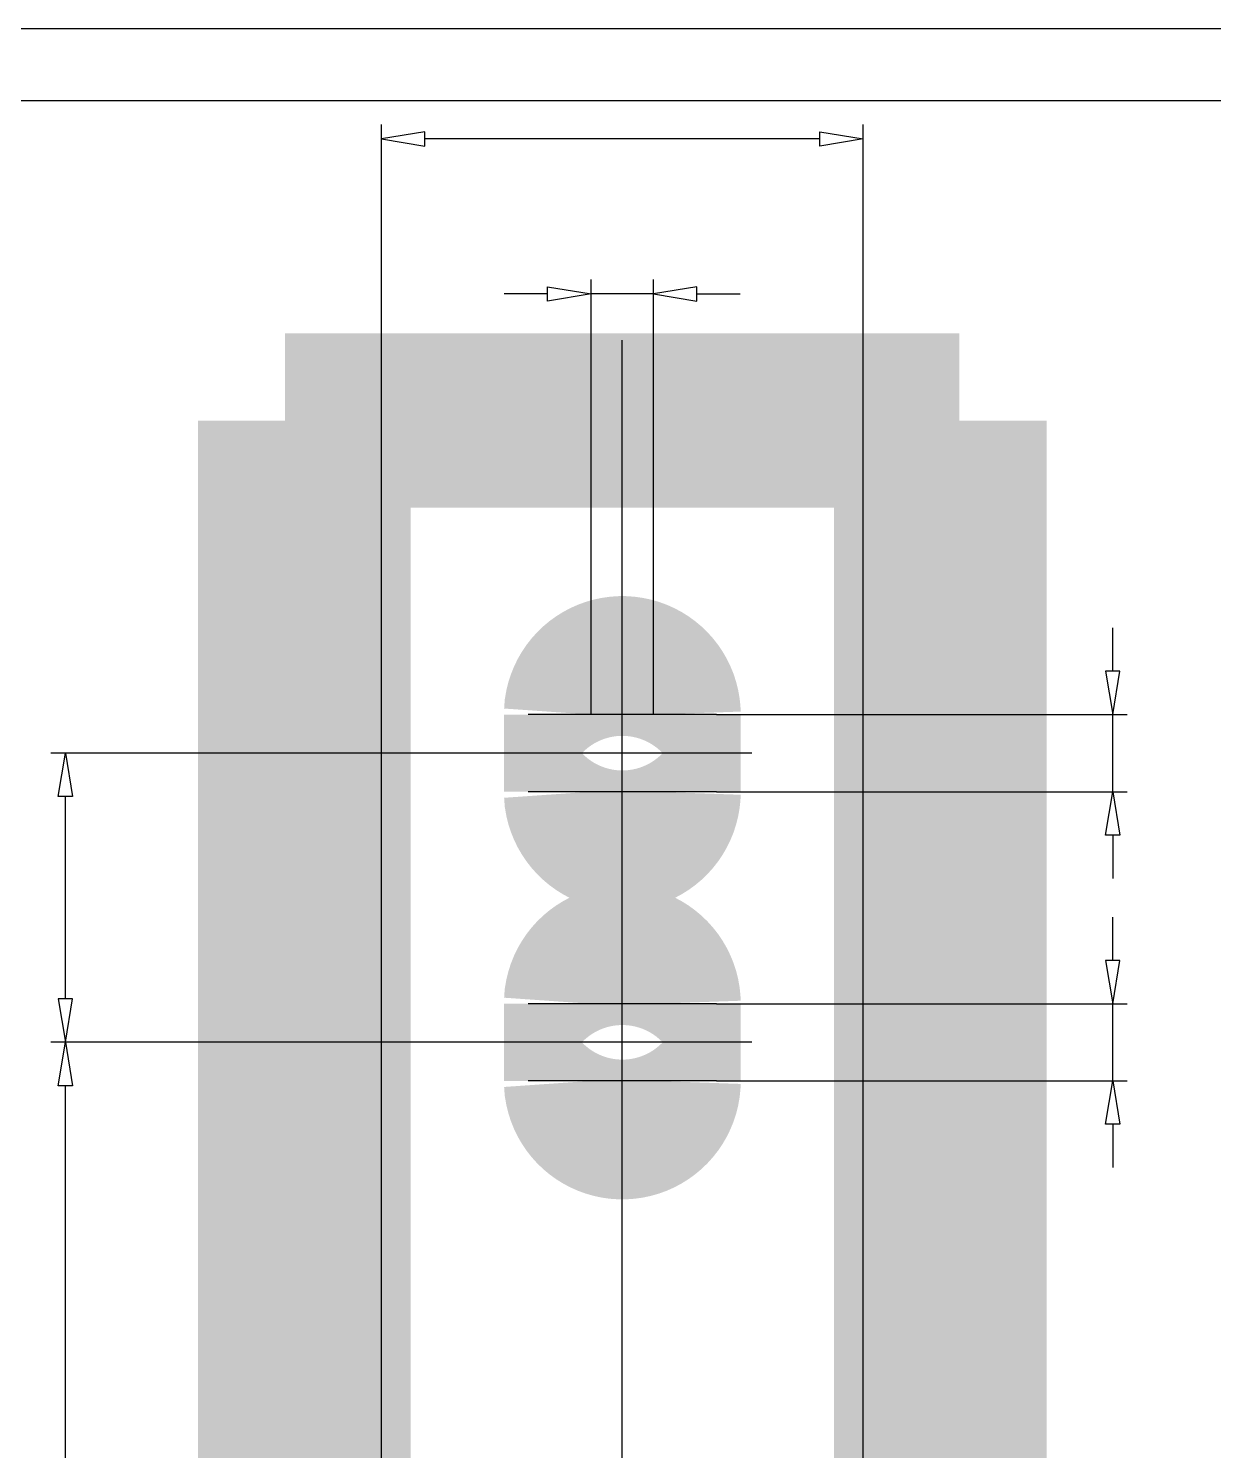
# Model space of a CAD drawing. Extents: x 17.6 to 52.5, y 0.2 to 49.5.
# Drawn here: x 26.26 to 35.89, y 37.92 to 49.46 of the extents above; entities that cross this region are included whole.
import ezdxf

# ---------------------------------------------------------------- set-up
doc = ezdxf.new("R2010")
doc.units = 0
doc.linetypes.add('1', pattern=[50.799999713897705, 31.75, -6.349999904632568, 6.349999904632568, -6.349999904632568])
doc.layers.get('0').update_dxf_attribs({"linetype": 'CONTINUOUS'})

msp = doc.modelspace()

# ---------------------------------------------------------------- linework, layer by layer
at = {"color": 7}
for points in [[(17.64373066011308, 49.46280247694676), (52.511682196937045, 49.46280247694676)], [(51.92467964581192, 48.87579992582175), (18.230733211237975, 48.87579992582175)]]:
    msp.add_lwpolyline(points, dxfattribs=at)
at = {"color": 5}
for points in [[(29.131503791418027, 36.06453961921494), (29.131503791418027, 48.68268764663122)], [(29.4837053220931, 48.50658688129374), (29.4837053220931, 48.62398739151871), (29.131503791418027, 48.5652871364062), (29.131503791418027, 48.5652871364062), (29.4837053220931, 48.50658688129374)], [(32.69265260157181, 48.50658688129374), (32.69265260157181, 48.62398739151871), (33.04485413224688, 48.5652871364062), (33.04485413224688, 48.5652871364062), (32.69265260157181, 48.50658688129374)], [(33.04485413224688, 36.06453961921011), (33.04485413224688, 48.68268764663122)], [(32.69265260157181, 48.5652871364062), (29.4837053220931, 48.5652871364062)], [(30.481609659000014, 47.24841796761183), (30.481609659000014, 47.3658184778368), (30.83381118967509, 47.307118222724284), (30.83381118967509, 47.307118222724284), (30.481609659000014, 47.24841796761183)], [(30.83381118967509, 43.89124030088476), (30.83381118967509, 47.42451873294931)], [(31.342546733984364, 43.89124030088476), (31.342546733984364, 47.42451873294931)], [(31.694748264659438, 47.24841796761183), (31.694748264659438, 47.3658184778368), (31.342546733984364, 47.307118222724284), (31.342546733984364, 47.307118222724284), (31.694748264659438, 47.24841796761183)], [(30.481609659000014, 47.307118222724284), (30.12940812832494, 47.307118222724284)], [(31.342546733984364, 47.307118222724284), (30.83381118967509, 47.307118222724284)], [(31.694748264659438, 47.307118222724284), (32.04694979533451, 47.307118222724284)], [(35.07201900629957, 44.24344183155921), (35.07201900629957, 44.59564336223417)], [(35.13071926141197, 44.24344183155921), (35.013318751186944, 44.24344183155921), (35.07201900629957, 43.89124030088419), (35.07201900629957, 43.89124030088419), (35.13071926141197, 44.24344183155921)], [(31.85285632747059, 43.89124030088419), (35.18941951652437, 43.89124030088419)], [(35.07201900629957, 43.265104246350916), (35.07201900629957, 43.89124030088419)], [(30.03487723080707, 43.578172273617554), (26.4458073136243, 43.578172273617554)], [(26.621908078961724, 43.22597074294259), (26.5045075687367, 43.22597074294259), (26.563207823849325, 43.578172273617554), (26.563207823849325, 43.578172273617554), (26.621908078961724, 43.22597074294259)], [(26.563207823849325, 41.58236359979202), (26.563207823849325, 43.22597074294259)], [(31.85285632747059, 43.265104246350916), (35.18941951652437, 43.265104246350916)], [(35.13071926141197, 42.9129027156759), (35.013318751186944, 42.9129027156759), (35.07201900629957, 43.265104246350916), (35.07201900629957, 43.265104246350916), (35.13071926141197, 42.9129027156759)], [(35.07201900629957, 42.9129027156759), (35.07201900629957, 42.56070118500094)], [(35.07201900629957, 41.89543162705928), (35.07201900629957, 42.24763315773424)], [(35.13071926141197, 41.89543162705928), (35.013318751186944, 41.89543162705928), (35.07201900629957, 41.543230096384264), (35.07201900629957, 41.543230096384264), (35.13071926141197, 41.89543162705928)], [(26.621908078961724, 41.58236359979202), (26.5045075687367, 41.58236359979202), (26.563207823849325, 41.23016206911706), (26.563207823849325, 41.23016206911706), (26.621908078961724, 41.58236359979202)], [(31.85285632747059, 41.543230096384264), (35.18941951652437, 41.543230096384264)], [(35.07201900629957, 40.91709404185099), (35.07201900629957, 41.543230096384264)], [(30.034877230805932, 41.23016206911706), (26.445807313624528, 41.23016206911706)], [(30.034877230805932, 41.23016206911706), (26.4458073136243, 41.23016206911706)], [(26.62190807896218, 40.87796053844204), (26.504507568737154, 40.87796053844204), (26.563207823849552, 41.23016206911706), (26.563207823849552, 41.23016206911706), (26.62190807896218, 40.87796053844204)], [(26.563207823849552, 32.93385934655237), (26.563207823849552, 40.87796053844204)], [(31.85285632747059, 40.91709404185099), (35.18941951652437, 40.91709404185099)], [(35.13071926141197, 40.56489251117597), (35.013318751186944, 40.56489251117597), (35.07201900629957, 40.91709404185099), (35.07201900629957, 40.91709404185099), (35.13071926141197, 40.56489251117597)], [(35.07201900629957, 40.56489251117597), (35.07201900629957, 40.21269098050101)]]:
    msp.add_lwpolyline(points, dxfattribs=at)
at = {"color": 5, "const_width": 7.8267007098e-08}
for points in [[(30.835631685115686, 48.3556319138836), (30.876497630355516, 48.351787968315364), (30.880858080907274, 48.372062077354656), (30.887885322694046, 48.388679173871935), (30.897579268772915, 48.40163913740332), (30.90936333700506, 48.41091528703731), (30.922661017584915, 48.41648104367317), (30.93747221531612, 48.418336275965316), (30.955250432354887, 48.41572021777483), (30.971106743383416, 48.40787220624361), (30.985041040462875, 48.39479210935991), (30.995852102344998, 48.37738754075082), (31.002338799968584, 48.356566209193545), (31.004501014386506, 48.33232799387616), (31.002422845244837, 48.30939775920319), (30.996188486345318, 48.28993781890881), (30.985797817226512, 48.27394807055873), (30.972043665634374, 48.26206918419291), (30.955718946938305, 48.25494189824087), (30.93682354951875, 48.25256612333544), (30.924691066687046, 48.253620513626004), (30.913375485117967, 48.256783789423196), (30.902876706118604, 48.262055863957016), (30.893507061955916, 48.26900964196511), (30.885578954393395, 48.27721809780974), (30.879092293545227, 48.28668114025345), (30.84255078695537, 48.281395715097176), (30.873254301368206, 48.100490026792386), (31.03088009014982, 48.100490026792386), (31.03088009014982, 48.14181244165087), (30.904390259646107, 48.14181244165087), (30.88730872697988, 48.23646960126848), (30.90664855120599, 48.22419030712598), (30.926613074460647, 48.21682277092481), (30.94720220227805, 48.21436691425117), (30.9734370982967, 48.21791720313371), (30.996789104764503, 48.22856816151187), (31.01725810840321, 48.246319711787066), (31.03311434577836, 48.269650300646276), (31.042628153964415, 48.297038443679185), (31.045799403491174, 48.328484048307985), (31.043012503339696, 48.35891525143046), (31.0346519659131, 48.38646356705624), (31.020717659323054, 48.4111288780249), (30.997918220683914, 48.43488655739054), (30.970169778780473, 48.44914123470767), (30.93747221531612, 48.45389277247142), (30.910408407169143, 48.45090299429239), (30.886876285068183, 48.44193383530978), (30.86687575436008, 48.42698515349383), (30.85124768982405, 48.40709803398886), (30.840833026162045, 48.383313663863134), (30.835631685115686, 48.3556319138836)], [(31.08190846621619, 48.27418831715676), (31.083193742886124, 48.23525499503177), (31.08704974916418, 48.20174062155803), (31.093476339604194, 48.17364511588778), (31.102437493720345, 48.15019436051779), (31.113897306561967, 48.13061428157181), (31.127855626869177, 48.11490482267328), (31.144372533193064, 48.10342636089541), (31.1635082287803, 48.09653930621221), (31.185262549944127, 48.09424361524407), (31.201575241625733, 48.09551157161917), (31.21649461475954, 48.099315489774085), (31.23002048996841, 48.10565532864973), (31.242104837896022, 48.11438427544999), (31.252699776241116, 48.12535555232944), (31.261805114043682, 48.13856911257767), (31.269565020705386, 48.15394487895912), (31.276123818936185, 48.171402817867374), (31.281481309899846, 48.19094287094481), (31.285445318799248, 48.21391309467566), (31.287823827799002, 48.241661602270995), (31.288616633671836, 48.27418831715676), (31.28734326634367, 48.312854644164815), (31.28352341333448, 48.34620891470786), (31.2771568712501, 48.37425102522968), (31.268255675782484, 48.397715073212794), (31.25683201622155, 48.41733525470454), (31.242885694951383, 48.433111441743165), (31.22634466096042, 48.44465658425395), (31.20713700768738, 48.45158374149628), (31.185262549944127, 48.45389277247142), (31.156889376731442, 48.449835231586746), (31.13288879762922, 48.437662784360214), (31.113260646426625, 48.417375289573215), (31.09584272380266, 48.38192553020974), (31.0853920468835, 48.33419657926834), (31.08190846621619, 48.27418831715676)], [(31.12190952372589, 48.27418831715676), (31.123939561441603, 48.325561019268605), (31.130029865073766, 48.36404055138445), (31.140180277020818, 48.389626807502566), (31.153309705397305, 48.405576474543636), (31.1683371850404, 48.415146340510034), (31.185262549944127, 48.418336275965316), (31.202187870404487, 48.41513294828678), (31.21721535453389, 48.40552312822126), (31.230344822866982, 48.38950668420358), (31.240495185660848, 48.36388034344708), (31.24658550004824, 48.325440925955604), (31.24861557616191, 48.27418831715676), (31.246585435458428, 48.22269543728942), (31.24049524810289, 48.18417592555579), (31.230344822866982, 48.15862970351185), (31.217167242182086, 48.14274671718323), (31.201995730848466, 48.13321695379909), (31.184830106079062, 48.13004035834814), (31.16815694159982, 48.1328432205504), (31.153886350533185, 48.14125186901339), (31.142018163446892, 48.155266251139665), (31.13084664952885, 48.182787816396626), (31.124143822707083, 48.22242852817254), (31.12190952372589, 48.27418831715676)], [(30.583300689905855, 48.3477037761491), (30.583300689905855, 48.30734234768272), (30.792603520551438, 48.30734234768272), (30.792603520551438, 48.3477037761491), (30.583300689905855, 48.3477037761491)], [(31.334455683358556, 48.3477037761491), (31.334455683358556, 48.30734234768272), (31.54375851400414, 48.30734234768272), (31.54375851400414, 48.3477037761491), (31.334455683358556, 48.3477037761491)], [(30.792603520551438, 48.24079404003277), (30.583300689905855, 48.24079404003277), (30.583300689905855, 48.20043261156633), (30.792603520551438, 48.20043261156633), (30.792603520551438, 48.24079404003277)], [(31.54375851400414, 48.24079404003277), (31.334455683358556, 48.24079404003277), (31.334455683358556, 48.20043261156633), (31.54375851400414, 48.20043261156633), (31.54375851400414, 48.24079404003277)], [(30.976067844716454, 47.61847304221743), (30.937364118801497, 47.621836494589616), (30.933424039201554, 47.606407304991706), (30.928523048374927, 47.59407466701799), (30.922661027392678, 47.58483851849542), (30.91132135416433, 47.57456128680923), (30.89834807559305, 47.568394975239585), (30.883741079545416, 47.56633953044832), (30.871848842584996, 47.567620830815656), (30.860965705735225, 47.571464793507744), (30.851091567740013, 47.57787136715302), (30.83970385142834, 47.58932310564677), (30.830045969149296, 47.60381800309415), (30.822117828787214, 47.62135600139362), (30.816183712484417, 47.64311164567175), (30.812507968164482, 47.67025953609436), (30.811090510230315, 47.702799598120464), (30.821156817501787, 47.688304693889734), (30.832616609049865, 47.676532639204254), (30.845469797495525, 47.66748334821233), (30.85923589922595, 47.661076748956475), (30.873434505567275, 47.65723282945339), (30.888065518194935, 47.65595151150768), (30.91272679887902, 47.65948845292479), (30.934817510823905, 47.67009937068718), (30.954337540501683, 47.68778418574453), (30.969533099892942, 47.71107473308621), (30.97865050101518, 47.73850291769611), (30.981689614960942, 47.770068645564436), (30.98026010833496, 47.79165076547997), (30.975971750730196, 47.812191888332734), (30.968824409978197, 47.831691897955125), (30.959178471219047, 47.849189820457184), (30.947394417880332, 47.8637247837317), (30.933472124016816, 47.87529665549471), (30.917808011316765, 47.88370524482417), (30.90079859060552, 47.888750470681146), (30.882443747950447, 47.89043219116962), (30.85200447472357, 47.88601428037185), (30.825553356830596, 47.87276072336289), (30.80309029872842, 47.85067137919822), (30.786032767250617, 47.81843825507707), (30.77579828827652, 47.77475345529547), (30.772386784315586, 47.71961685998144), (30.776158634535932, 47.65773998771027), (30.787474274161468, 47.608249214365514), (30.80633362771573, 47.5711444624086), (30.828364215505644, 47.5487214320832), (30.85495954338694, 47.53526763809805), (30.886119520802595, 47.530783033942214), (30.909555544047862, 47.533372346665544), (30.929988554158854, 47.54114033402237), (30.947418438662226, 47.55408695394959), (30.96122056850436, 47.571598247460884), (30.97077041280636, 47.59306029467177), (30.976067844716454, 47.61847304221743)], [(30.817144724340096, 47.77030889216246), (30.81809367315327, 47.784990596049965), (30.820940624030982, 47.799245265580055), (30.825685490673095, 47.813072786608984), (30.83213608557344, 47.82560561447821), (30.84010029024239, 47.83597630111291), (30.84957801421274, 47.844184721051874), (30.859980663377883, 47.850124111982325), (30.87071971882733, 47.853687813952945), (30.881795082153076, 47.85487569466346), (30.897459128744003, 47.85241980087886), (30.911585664676977, 47.84505228258416), (30.924174580919953, 47.83277300764615), (30.934024656413385, 47.81627603714986), (30.939934762204302, 47.796255527815106), (30.941904779383776, 47.7727113581426), (30.939958745965896, 47.75008810489743), (30.93412079387167, 47.730908452703034), (30.924390802852486, 47.71517229791817), (30.911705748579152, 47.70349361664307), (30.89700269454238, 47.69648645445818), (30.880281528625574, 47.69415072059195), (30.863584360257164, 47.69648642569763), (30.848665079872262, 47.70349364787478), (30.83552358860129, 47.71517229791817), (30.82531308197281, 47.73064148157596), (30.819186823385735, 47.7490203793746), (30.817144724340096, 47.77030889216246)], [(31.042231756056935, 47.88442602621922), (31.042231756056935, 47.83517547362629), (31.086557252216153, 47.83517547362629), (31.086557252216153, 47.88442602621922), (31.042231756056935, 47.88442602621922)], [(31.14342362045977, 47.792171332581745), (31.184289565699373, 47.78832738701351), (31.188649984659378, 47.8086014960528), (31.19567726211426, 47.82521859257014), (31.205371204116773, 47.83817855610147), (31.217155240757165, 47.847454705735515), (31.230452957005355, 47.853020462371376), (31.245264150660205, 47.85487569466346), (31.263042336106764, 47.852259636473036), (31.278898682803856, 47.844411624941756), (31.292832975806732, 47.83133152805806), (31.303644006096874, 47.81392695944902), (31.310130739388796, 47.79310562789169), (31.312292949730363, 47.768867412574366), (31.31021474899694, 47.745937177901396), (31.30398042576553, 47.726477237607014), (31.29358975257037, 47.71048748925688), (31.279835569386478, 47.69860860289111), (31.263510886358517, 47.691481316939075), (31.244615484862607, 47.689105542033644), (31.23248297043915, 47.69015993232421), (31.22116742453818, 47.69332320812134), (31.210668641462462, 47.69859528265522), (31.20129896570802, 47.70554906066326), (31.193370893813608, 47.71375751650788), (31.186884228889312, 47.72322055895165), (31.15034272229923, 47.71793513379532), (31.181046236712064, 47.53702944549059), (31.33867202549368, 47.53702944549059), (31.33867202549368, 47.57835186034907), (31.212182194989964, 47.57835186034907), (31.19510066232374, 47.673009019966685), (31.214440454958094, 47.66072972582418), (31.23440501388086, 47.65336218962301), (31.254994137621907, 47.650906332949376), (31.281229002048576, 47.65445662183191), (31.304581044184715, 47.665107580210076), (31.32505004374707, 47.68285913048527), (31.340906249530462, 47.70618971934442), (31.350420093384628, 47.73357786237739), (31.35359133883526, 47.76502346700613), (31.350804407091573, 47.795454670128606), (31.34244390533331, 47.82300298575444), (31.32850959466691, 47.84766829672304), (31.30571012443602, 47.871425976088744), (31.277961718200913, 47.88568065340587), (31.245264150660205, 47.89043219116962), (31.218200310921247, 47.887442412990595), (31.194668224488396, 47.878473254007986), (31.174667689703938, 47.86352457219198), (31.159039593575926, 47.843637452687005), (31.148624965582258, 47.81985308256134), (31.14342362045977, 47.792171332581745)], [(30.521785564565562, 47.784243194847306), (30.521785564565562, 47.743881766380866), (30.731088395210918, 47.743881766380866), (30.731088395210918, 47.784243194847306), (30.521785564565562, 47.784243194847306)], [(31.395970837602135, 47.784243194847306), (31.395970837602135, 47.743881766380866), (31.60527366824749, 47.743881766380866), (31.60527366824749, 47.784243194847306), (31.395970837602135, 47.784243194847306)], [(30.731088395210918, 47.677333458730914), (30.521785564565562, 47.677333458730914), (30.521785564565562, 47.63697203026453), (30.731088395210918, 47.63697203026453), (30.731088395210918, 47.677333458730914)], [(31.60527366824749, 47.677333458730914), (31.395970837602135, 47.677333458730914), (31.395970837602135, 47.63697203026453), (31.60527366824749, 47.63697203026453), (31.60527366824749, 47.677333458730914)], [(35.289602366556664, 43.70131065718709), (35.329963795023104, 43.70131065718709), (35.329963795023104, 43.91061348783256), (35.289602366556664, 43.91061348783256), (35.289602366556664, 43.70131065718709)], [(35.396512102673114, 43.91061348783256), (35.396512102673114, 43.70131065718709), (35.436873531139554, 43.70131065718709), (35.436873531139554, 43.91061348783256), (35.396512102673114, 43.91061348783256)], [(35.38041558060604, 43.50865691534301), (35.38791663892903, 43.493905748316706), (35.39728622812095, 43.4819414968232), (35.40852443257381, 43.47276407455058), (35.42149777198688, 43.466277393163125), (35.43607270742041, 43.46238542455785), (35.452249313412494, 43.46108809019637), (35.47651423880552, 43.46385090348423), (35.49805633070446, 43.4721394371569), (35.5168756482783, 43.48595361243218), (35.531423928063305, 43.50435647631065), (35.54015287303855, 43.52641114363303), (35.54306252746187, 43.55211752377255), (35.54008615075759, 43.57799205059041), (35.53115697141243, 43.60026294651101), (35.51627503178315, 43.61893010091035), (35.497122053564, 43.632984489891214), (35.475379718241356, 43.64141718716661), (35.451048080422424, 43.64422806701117), (35.43541872461037, 43.64294270938228), (35.42120411039696, 43.63908679450947), (35.40840430927483, 43.632660193623224), (35.39723286612548, 43.623614872237454), (35.38790326246385, 43.61190289185828), (35.38041558060604, 43.59752412959432), (35.37192689331482, 43.61543447820287), (35.36055519081128, 43.63024572101784), (35.346300563688146, 43.64195773672009), (35.329590107054855, 43.650426390669395), (35.31085083809489, 43.655507649776894), (35.29008285975283, 43.65720138296024), (35.261573630986504, 43.65400606373254), (35.23626761536275, 43.644420268418116), (35.21416493478023, 43.628443865939744), (35.19708077282144, 43.60725407992277), (35.18683020483513, 43.58202822694943), (35.18341337023435, 43.55276618956998), (35.18684360052953, 43.52350412498845), (35.19713411591283, 43.49827826442532), (35.21428505807921, 43.47708851320027), (35.23656129612391, 43.46111209140264), (35.26222759853704, 43.45152627824825), (35.2912840927429, 43.44833099617978), (35.312946360491196, 43.45007276249879), (35.332126011700666, 43.455298150637134), (35.34882315296727, 43.46400708628494), (35.36263736040064, 43.475935306512156), (35.37316813873599, 43.490818610206645), (35.38041558060604, 43.50865691534301)], [(35.2910438461447, 43.488332053689476), (35.27884469144669, 43.489208928818016), (35.266912404746336, 43.49183965741088), (35.255247103040574, 43.49622415422516), (35.24458286024105, 43.502338404262275), (35.235653652830706, 43.510158460557136), (35.22845960736208, 43.51968423389985), (35.22318756817231, 43.530327130046146), (35.2200242771346, 43.54149862896196), (35.21896986674051, 43.55319863343493), (35.22118551391645, 43.57071257899855), (35.2278322923562, 43.58606437238939), (35.23891033437576, 43.5992539050543), (35.25340525007937, 43.60934422709386), (35.270302553134115, 43.61539848090047), (35.289602366556664, 43.617416547383016), (35.309222538412314, 43.615338378259764), (35.32644017536177, 43.60910401933933), (35.3412553851299, 43.59871335022302), (35.352600392076056, 43.58519944525182), (35.359407347054, 43.56959546637046), (35.36167634596109, 43.551901301840076), (35.35943407163336, 43.53463955426264), (35.35270713543741, 43.519468014626284), (35.34149563172787, 43.50638658505193), (35.32692070076814, 43.496356263684675), (35.3101034043425, 43.490338115712575), (35.2910438461447, 43.488332053689476)], [(35.45369079300053, 43.50087292577359), (35.43804808994969, 43.50248255196664), (35.424434092529964, 43.50731153826996), (35.412848871338156, 43.515359795250106), (35.40403985269381, 43.52597866715388), (35.39875440090486, 43.53851957132332), (35.39699259586905, 43.55298241150251), (35.39874108163258, 43.5670728432392), (35.40398643865933, 43.57936149222337), (35.412728748038944, 43.58984825099117), (35.42400701390875, 43.59783641623147), (35.436860182278, 43.60262937435857), (35.45128832702039, 43.604227009501415), (35.466303758705635, 43.60258128539073), (35.479637424160046, 43.59764425690099), (35.49128938558965, 43.589415807126215), (35.50029864896851, 43.57873681268666), (35.50570417976542, 43.56644823621218), (35.50750603095571, 43.55254996763756), (35.50574423737089, 43.53854356123787), (35.500458794968836, 43.526218944095774), (35.49164975548683, 43.51557601718264), (35.480384875878826, 43.50740760604981), (35.46773186873929, 43.502506605762505), (35.45369079300053, 43.50087292577359)], [(35.289602366556664, 43.19643244483484), (35.329963795023104, 43.19643244483484), (35.329963795023104, 43.405735275480254), (35.289602366556664, 43.405735275480254), (35.289602366556664, 43.19643244483484)], [(35.396512102673114, 43.405735275480254), (35.396512102673114, 43.19643244483484), (35.436873531139554, 43.19643244483484), (35.436873531139554, 43.405735275480254), (35.396512102673114, 43.405735275480254)], [(26.85430664309888, 42.403950918888256), (26.893239965223756, 42.4052362171621), (26.926754338697492, 42.409092199048644), (26.9548498443678, 42.4155187922762), (26.97830059973785, 42.42447996799615), (26.99788067868394, 42.43593975644643), (27.01359013758247, 42.449898079541356), (27.02506859936034, 42.46641500746904), (27.031955654043486, 42.48555067866488), (27.034251345011626, 42.50730500261608), (27.032983388636467, 42.523617715901594), (27.029179470481495, 42.538537064644174), (27.022839631605848, 42.55206294264042), (27.014110684805473, 42.564147312172054), (27.003139407926255, 42.57474222612558), (26.989925847678023, 42.58384756671575), (26.974550081296456, 42.591607494981304), (26.957092142388092, 42.59816626882059), (26.937552089310884, 42.603523762571854), (26.914581865579976, 42.607487793075165), (26.886833357984642, 42.60986627768358), (26.85430664309888, 42.6106590863439), (26.81564031609082, 42.60938574061976), (26.782286045547835, 42.605565863219056), (26.754243935025897, 42.59919932392222), (26.730779887042672, 42.5902981500584), (26.711159705551154, 42.57887446610607), (26.69538351851247, 42.564928147623334), (26.68383837600163, 42.548387135236396), (26.676911218759415, 42.529179457571956), (26.67460218778433, 42.50730500261608), (26.67865972866889, 42.478931851007474), (26.690832175895366, 42.45493124751374), (26.711119670682365, 42.43530309909863), (26.746569430045838, 42.41788519807875), (26.794298380987357, 42.40743449676796), (26.85430664309888, 42.403950918888256)], [(26.85430664309888, 42.44395197639801), (26.80293394098703, 42.44598203571746), (26.764454408871188, 42.45207231495834), (26.738868152752957, 42.462222729692996), (26.722918485711944, 42.475352179673166), (26.713348619745602, 42.49037963492509), (26.710158684290263, 42.50730500261608), (26.71336201196891, 42.524230344680404), (26.722971832034318, 42.53925780441841), (26.73898827605217, 42.55238727553922), (26.764614616808558, 42.562537659936766), (26.803054034299976, 42.56862794993282), (26.85430664309888, 42.570658028834146), (26.905799522966163, 42.56862790973429), (26.9443190346999, 42.56253769798752), (26.969865256743788, 42.55238727553922), (26.98574824307252, 42.53920971645806), (26.9952780064566, 42.5240381807331), (26.998454601907497, 42.50687255875113), (26.99565173970518, 42.49019941587585), (26.987243091242135, 42.475928800417705), (26.97322870911603, 42.46406061611913), (26.945707143858954, 42.45288912380488), (26.90606643208298, 42.44618627259149), (26.85430664309888, 42.44395197639801)], [(26.773583786166228, 42.157890359720454), (26.77934970451838, 42.19681030756777), (26.757126928474463, 42.202323963467336), (26.73946876347759, 42.20992777259755), (26.72637532965632, 42.21962172144492), (26.717366120718452, 42.23114154003753), (26.711960528455847, 42.244222974268496), (26.710158684290263, 42.25886600219093), (26.71250780180435, 42.27622380936339), (26.719554991274663, 42.29168368901816), (26.731300384915585, 42.30524560670898), (26.746516040289862, 42.315756382122856), (26.763973918921693, 42.3220628702104), (26.783674143282724, 42.32416502580139), (26.80237336962182, 42.322219014098266), (26.818750143663237, 42.31638103748725), (26.832804572576606, 42.3066510492701), (26.843548963017838, 42.29391796739117), (26.849995548086554, 42.279070740870395), (26.85214442371671, 42.26210933117818), (26.851610569779723, 42.25415716021064), (26.850008894704615, 42.24500377419116), (26.84733949175643, 42.2346491457526), (26.88529845424273, 42.23897358440229), (26.88503153816714, 42.24140006797842), (26.884871345996316, 42.243490221393586), (26.884817961046792, 42.24524402044432), (26.88641962972588, 42.26126846025335), (26.891224534294224, 42.276187783675596), (26.89923275692763, 42.29000196046877), (26.91057775842546, 42.3010532919991), (26.925392940371466, 42.30768411155549), (26.943678377560218, 42.30989437825741), (26.95862707397373, 42.30828471301834), (26.971760534029045, 42.303455770799246), (26.983078819634557, 42.2954075087809), (26.991754407143162, 42.28481262249136), (26.996959732473442, 42.272343836389666), (26.998694848505465, 42.25800111446097), (26.996933054920646, 42.24370643405729), (26.99164761251882, 42.23109349624866), (26.982838573036588, 42.220162276276085), (26.970505930722993, 42.211273147328995), (26.954649635339365, 42.204786494587154), (26.93526974662973, 42.20070230235251), (26.942957637766085, 42.16178235450519), (26.969771846437197, 42.16855730804457), (26.992234883737865, 42.17936840606791), (27.01034680850921, 42.19421564437795), (27.02362711998694, 42.21245035727492), (27.03159528418928, 42.233423890396296), (27.034251345011626, 42.25713622673106), (27.032876612365953, 42.273977503923106), (27.02875236538671, 42.28990586428074), (27.021878645213974, 42.30492127381018), (27.012629164219106, 42.31833903301191), (27.00137759951076, 42.32947447801308), (26.988123998192805, 42.338327562379106), (26.9735757480571, 42.344754143047055), (26.958440192953503, 42.34861011877433), (26.942717391168117, 42.34989543576705), (26.927955592439275, 42.34867016167004), (26.91410134822536, 42.34499440705156), (26.901154729711607, 42.338868117210325), (26.889516140271553, 42.330339347830886), (26.879585920205727, 42.31945619361886), (26.871364151557827, 42.30621860540515), (26.864837478110076, 42.32356439616808), (26.854867214242176, 42.338123355611515), (26.841453450105064, 42.34989543576705), (26.825049974873536, 42.35854429634094), (26.806110500794148, 42.3637336419435), (26.784635129674825, 42.365463414906), (26.755445201938528, 42.362099944715965), (26.729378405666694, 42.35200960706243), (26.70643486202107, 42.33519234435812), (26.68861661316828, 42.31323379106908), (26.67792559313193, 42.28771961753779), (26.674361941186135, 42.258649780258395), (26.677431801588682, 42.232402832170465), (26.68664120716653, 42.20930312951941), (26.70199029995797, 42.18935065089698), (26.72222444226918, 42.17360248463632), (26.74608889465867, 42.16311572263777), (26.773583786166228, 42.157890359720454)], [(35.289602366556664, 41.353300452687165), (35.329963795023104, 41.353300452687165), (35.329963795023104, 41.56260328333258), (35.289602366556664, 41.56260328333258), (35.289602366556664, 41.353300452687165)], [(35.396512102673114, 41.56260328333258), (35.396512102673114, 41.353300452687165), (35.436873531139554, 41.353300452687165), (35.436873531139554, 41.56260328333258), (35.396512102673114, 41.56260328333258)], [(35.38041558060604, 41.16064671084308), (35.38791663892903, 41.14589554381678), (35.39728622812095, 41.13393129232327), (35.40852443257381, 41.124753870050654), (35.42149777198688, 41.1182671886632), (35.43607270742041, 41.11437522005792), (35.452249313412494, 41.11307788569644), (35.47651423880552, 41.1158406989843), (35.49805633070446, 41.12412923265697), (35.5168756482783, 41.137943407932255), (35.531423928063305, 41.15634627181072), (35.54015287303855, 41.1784009391331), (35.54306252746187, 41.20410731927262), (35.54008615075759, 41.22998184609048), (35.53115697141243, 41.25225274201108), (35.51627503178315, 41.27091989641042), (35.497122053564, 41.284974285391286), (35.475379718241356, 41.29340698266668), (35.451048080422424, 41.29621786251124), (35.43541872461037, 41.294932504882354), (35.42120411039696, 41.29107659000954), (35.40840430927483, 41.284649989123295), (35.39723286612548, 41.275604667737525), (35.38790326246385, 41.26389268735835), (35.38041558060604, 41.24951392509439), (35.37192689331482, 41.26742427370294), (35.36055519081128, 41.282235516517915), (35.346300563688146, 41.29394753222016), (35.329590107054855, 41.30241618616947), (35.31085083809489, 41.307497445276965), (35.29008285975283, 41.30919117846031), (35.261573630986504, 41.30599585923261), (35.23626761536275, 41.29641006391819), (35.21416493478023, 41.280433661439815), (35.19708077282144, 41.25924387542284), (35.18683020483513, 41.234018022449504), (35.18341337023435, 41.20475598507005), (35.18684360052953, 41.17549392048852), (35.19713411591283, 41.150268059925395), (35.21428505807921, 41.12907830870034), (35.23656129612391, 41.11310188690271), (35.26222759853704, 41.103516073748324), (35.2912840927429, 41.10032079167985), (35.312946360491196, 41.10206255799886), (35.332126011700666, 41.107287946137205), (35.34882315296727, 41.11599688178501), (35.36263736040064, 41.12792510201223), (35.37316813873599, 41.14280840570672), (35.38041558060604, 41.16064671084308)], [(35.2910438461447, 41.14032184918955), (35.27884469144669, 41.14119872431809), (35.266912404746336, 41.14382945291095), (35.255247103040574, 41.14821394972523), (35.24458286024105, 41.15432819976235), (35.235653652830706, 41.16214825605721), (35.22845960736208, 41.17167402939987), (35.22318756817231, 41.18231692554622), (35.2200242771346, 41.19348842446203), (35.21896986674051, 41.205188428935), (35.22118551391645, 41.222702374498624), (35.2278322923562, 41.23805416788946), (35.23891033437576, 41.25124370055431), (35.25340525007937, 41.26133402259393), (35.270302553134115, 41.26738827640054), (35.289602366556664, 41.26940634288309), (35.309222538412314, 41.267328173759836), (35.32644017536177, 41.2610938148394), (35.3412553851299, 41.250703145723094), (35.352600392076056, 41.23718924075189), (35.359407347054, 41.22158526187053), (35.36167634596109, 41.20389109734015), (35.35943407163336, 41.18662934976271), (35.35270713543741, 41.171457810126356), (35.34149563172787, 41.158376380552), (35.32692070076814, 41.148346059184746), (35.3101034043425, 41.14232791121265), (35.2910438461447, 41.14032184918955)], [(35.45369079300053, 41.152862721273664), (35.43804808994969, 41.15447234746671), (35.424434092529964, 41.15930133377003), (35.412848871338156, 41.16734959075018), (35.40403985269381, 41.17796846265395), (35.39875440090486, 41.19050936682339), (35.39699259586905, 41.204972207002584), (35.39874108163258, 41.219062638739274), (35.40398643865933, 41.23135128772344), (35.412728748038944, 41.24183804649124), (35.42400701390875, 41.249826211731545), (35.436860182278, 41.25461916985864), (35.45128832702039, 41.256216805001486), (35.466303758705635, 41.2545710808908), (35.479637424160046, 41.24963405240106), (35.49128938558965, 41.24140560262623), (35.50029864896851, 41.23072660818673), (35.50570417976542, 41.21843803171225), (35.50750603095571, 41.20453976313763), (35.50574423737089, 41.190533356737944), (35.500458794968836, 41.178208739595846), (35.49164975548683, 41.16756581268271), (35.480384875878826, 41.15939740154988), (35.46773186873929, 41.15449640126252), (35.45369079300053, 41.152862721273664)], [(35.289602366556664, 40.84842224033491), (35.329963795023104, 40.84842224033491), (35.329963795023104, 41.057725070980325), (35.289602366556664, 41.057725070980325), (35.289602366556664, 40.84842224033491)], [(35.396512102673114, 41.057725070980325), (35.396512102673114, 40.84842224033491), (35.436873531139554, 40.84842224033491), (35.436873531139554, 41.057725070980325), (35.396512102673114, 41.057725070980325)]]:
    msp.add_lwpolyline(points, dxfattribs=at)
at = {"color": 7, "const_width": 1.415000081062317}
for points in [[(33.827524200413336, 46.27838400879318), (28.348833723244752, 46.278384008792614)], [(28.348833723243615, 17.319591486626678), (28.348833723244752, 46.27838400879307)], [(28.661901750510197, 17.319591486626678), (28.661901750513607, 46.27838400879307)], [(33.514456173145845, 17.319591486626678), (33.514456173145845, 46.27838400879307)], [(33.82752420041129, 17.319591486626678), (33.82752420041356, 46.27838400879307)], [(28.661901750514744, 44.71304387245863), (28.34883372324589, 44.71304387245863)], [(33.82752420041356, 44.71304387245863), (33.514456173145845, 44.71304387245863)], [(31.342546733984364, 43.89124030088419), (31.34192709977856, 43.908984100221346), (31.340071238791097, 43.92664145334663), (31.33698818261155, 43.94412633507119), (31.332692952788193, 43.961353559920326), (31.32720648618715, 43.978239203156306), (31.3205554857102, 43.994700991478624), (31.312772382973435, 44.01065873687645), (31.30389505840344, 44.026034681843896), (31.293966803915737, 44.040753923902514), (31.28303598703019, 44.054744760816675), (31.271155826946824, 44.067938998488785), (31.25838422660331, 44.08027239880653), (31.244783399468133, 44.091684838255844), (31.23041961762715, 44.10212074643783), (31.215362847907272, 44.11152925535134), (31.19968645331187, 44.119864535278566), (31.183466810483424, 44.12708600004839), (31.166782927168697, 44.13315841899828), (31.14971609700183, 44.13805227152011), (31.13234946098737, 44.141743653758624), (31.11476763429482, 44.144214614496946), (31.0970562689065, 44.1454531178361), (31.07930165475409, 44.1454531178361), (31.061590289365768, 44.144214614496946), (31.04400846267322, 44.141743653758624), (31.02664182665876, 44.13805227152011), (31.009574996491892, 44.13315841899828), (30.992891113177166, 44.12708600004839), (30.97667147034872, 44.119864535278566), (30.960995075753317, 44.11152925535134), (30.94593830603344, 44.10212074643783), (30.931574524192456, 44.091684838255844), (30.917973697057278, 44.08027239880653), (30.905202096713765, 44.067938998488785), (30.8933219366304, 44.054744760816675), (30.882391119744852, 44.040753923902514), (30.872462865257148, 44.026034681843896), (30.863585540687154, 44.01065873687645), (30.855802437950388, 43.994700991478624), (30.849151437473438, 43.978239203156306), (30.843664970872396, 43.961353559920326), (30.83936974104904, 43.94412633507119), (30.836286684869492, 43.92664145334663), (30.833811189676226, 43.89124030088419)], [(30.833811189676226, 43.265104246350916), (30.83381118967509, 43.89124030088419)], [(31.342546733984364, 43.89124030088419), (31.342546733984364, 43.265104246350916)], [(31.342546733984364, 43.265104246350916), (31.34192709977856, 43.24736044701376), (31.340071238791097, 43.229703093888475), (31.33698818261155, 43.21221821216392), (31.332692952788193, 43.19499098731478), (31.32720648618715, 43.1781053440788), (31.3205554857102, 43.161643555756484), (31.312772382973435, 43.14568581035866), (31.30389505840344, 43.13030986539121), (31.293966803915737, 43.115590623332594), (31.28303598703019, 43.10159978641843), (31.271155826946824, 43.08840554874632), (31.25838422660331, 43.07607214842858), (31.244783399468133, 43.06465970897926), (31.23041961762715, 43.054223800797274), (31.215362847907272, 43.04481529188382), (31.19968645331187, 43.03648001195654), (31.183466810483424, 43.029258547186714), (31.166782927168697, 43.02318612823683), (31.14971609700183, 43.018292275715), (31.13234946098737, 43.014600893476484), (31.11476763429482, 43.01212993273816), (31.0970562689065, 43.01089142939901), (31.07930165475409, 43.01089142939901), (31.061590289365768, 43.01212993273816), (31.04400846267322, 43.014600893476484), (31.02664182665876, 43.018292275715), (31.009574996491892, 43.02318612823683), (30.992891113177166, 43.029258547186714), (30.97667147034872, 43.03648001195654), (30.960995075753317, 43.04481529188382), (30.94593830603344, 43.054223800797274), (30.931574524192456, 43.06465970897926), (30.917973697057278, 43.07607214842858), (30.905202096713765, 43.08840554874632), (30.8933219366304, 43.10159978641843), (30.882391119744852, 43.115590623332594), (30.872462865257148, 43.13030986539121), (30.863585540687154, 43.14568581035866), (30.855802437950388, 43.161643555756484), (30.849151437473438, 43.1781053440788), (30.843664970872396, 43.19499098731478), (30.83936974104904, 43.21221821216392), (30.836286684869492, 43.229703093888475), (30.833811189676226, 43.265104246350916)], [(31.342546733984364, 41.543230096383695), (31.34192709977856, 41.56097389572085), (31.340071238791097, 41.578631248846136), (31.33698818261155, 41.59611613057069), (31.332692952788193, 41.61334335541983), (31.32720648618715, 41.63022899865581), (31.3205554857102, 41.64669078697813), (31.312772382973435, 41.662648532375954), (31.30389505840344, 41.6780244773434), (31.293966803915737, 41.69274371940202), (31.28303598703019, 41.70673455631618), (31.271155826946824, 41.71992879398823), (31.25838422660331, 41.73226219430603), (31.244783399468133, 41.74367463375535), (31.23041961762715, 41.75411054193734), (31.215362847907272, 41.76351905085079), (31.19968645331187, 41.77185433077807), (31.183466810483424, 41.7790757955479), (31.166782927168697, 41.78514821449778), (31.14971609700183, 41.79004206701961), (31.13234946098737, 41.79373344925813), (31.11476763429482, 41.79620440999645), (31.0970562689065, 41.7974429133356), (31.07930165475409, 41.7974429133356), (31.061590289365768, 41.79620440999645), (31.04400846267322, 41.79373344925813), (31.02664182665876, 41.79004206701961), (31.009574996491892, 41.78514821449778), (30.992891113177166, 41.7790757955479), (30.97667147034872, 41.77185433077807), (30.960995075753317, 41.76351905085079), (30.94593830603344, 41.75411054193734), (30.931574524192456, 41.74367463375535), (30.917973697057278, 41.73226219430603), (30.905202096713765, 41.71992879398823), (30.8933219366304, 41.70673455631618), (30.882391119744852, 41.69274371940202), (30.872462865257148, 41.6780244773434), (30.863585540687154, 41.662648532375954), (30.855802437950388, 41.64669078697813), (30.849151437473438, 41.63022899865581), (30.843664970872396, 41.61334335541983), (30.83936974104904, 41.59611613057069), (30.836286684869492, 41.578631248846136), (30.833811189676226, 41.543230096383695)], [(30.833811189676226, 40.91709404185099), (30.833811189676226, 41.543230096383695)], [(31.342546733984364, 41.543230096383695), (31.342546733984364, 40.91709404185099)], [(31.342546733984364, 40.91709404185099), (31.34192709977856, 40.89935024251383), (31.340071238791097, 40.881692889388546), (31.33698818261155, 40.86420800766399), (31.332692952788193, 40.84698078281485), (31.32720648618715, 40.83009513957887), (31.3205554857102, 40.813633351256556), (31.312772382973435, 40.79767560585873), (31.30389505840344, 40.78229966089128), (31.293966803915737, 40.767580418832665), (31.28303598703019, 40.753589581918504), (31.271155826946824, 40.740395344246394), (31.25838422660331, 40.72806194392865), (31.244783399468133, 40.716649504479335), (31.23041961762715, 40.706213596297346), (31.215362847907272, 40.69680508738384), (31.19968645331187, 40.68846980745661), (31.183466810483424, 40.681248342686786), (31.166782927168697, 40.6751759237369), (31.14971609700183, 40.67028207121507), (31.13234946098737, 40.666590688976555), (31.11476763429482, 40.664119728238234), (31.0970562689065, 40.66288122489908), (31.07930165475409, 40.66288122489908), (31.061590289365768, 40.664119728238234), (31.04400846267322, 40.666590688976555), (31.02664182665876, 40.67028207121507), (31.009574996491892, 40.6751759237369), (30.992891113177166, 40.681248342686786), (30.97667147034872, 40.68846980745661), (30.960995075753317, 40.69680508738384), (30.94593830603344, 40.706213596297346), (30.931574524192456, 40.716649504479335), (30.917973697057278, 40.72806194392865), (30.905202096713765, 40.740395344246394), (30.8933219366304, 40.753589581918504), (30.882391119744852, 40.767580418832665), (30.872462865257148, 40.78229966089128), (30.863585540687154, 40.79767560585873), (30.855802437950388, 40.813633351256556), (30.849151437473438, 40.83009513957887), (30.843664970872396, 40.84698078281485), (30.83936974104904, 40.86420800766399), (30.836286684869492, 40.881692889388546), (30.833811189676226, 40.91709404185099)]]:
    msp.add_lwpolyline(points, dxfattribs=at)
at = {"color": 1, "linetype": '1'}
for points in [[(31.08817896183018, 15.579159668393459), (31.08817896183018, 46.93237309117518)], [(31.852856327471272, 43.89124030088476), (30.323501596190454, 43.89124030088476)], [(32.14148069285693, 43.578172273617554), (30.03487723080707, 43.578172273617554)], [(31.852856327471272, 43.265104246350916), (30.323501596190454, 43.265104246350916)], [(31.852856327471272, 41.543230096384264), (30.323501596190454, 41.543230096384264)], [(32.141480692855794, 41.23016206911706), (30.034877230805932, 41.23016206911706)], [(31.852856327471272, 40.91709404185099), (30.323501596190454, 40.91709404185099)]]:
    msp.add_lwpolyline(points, dxfattribs=at)

doc.saveas('drawing.dxf')
